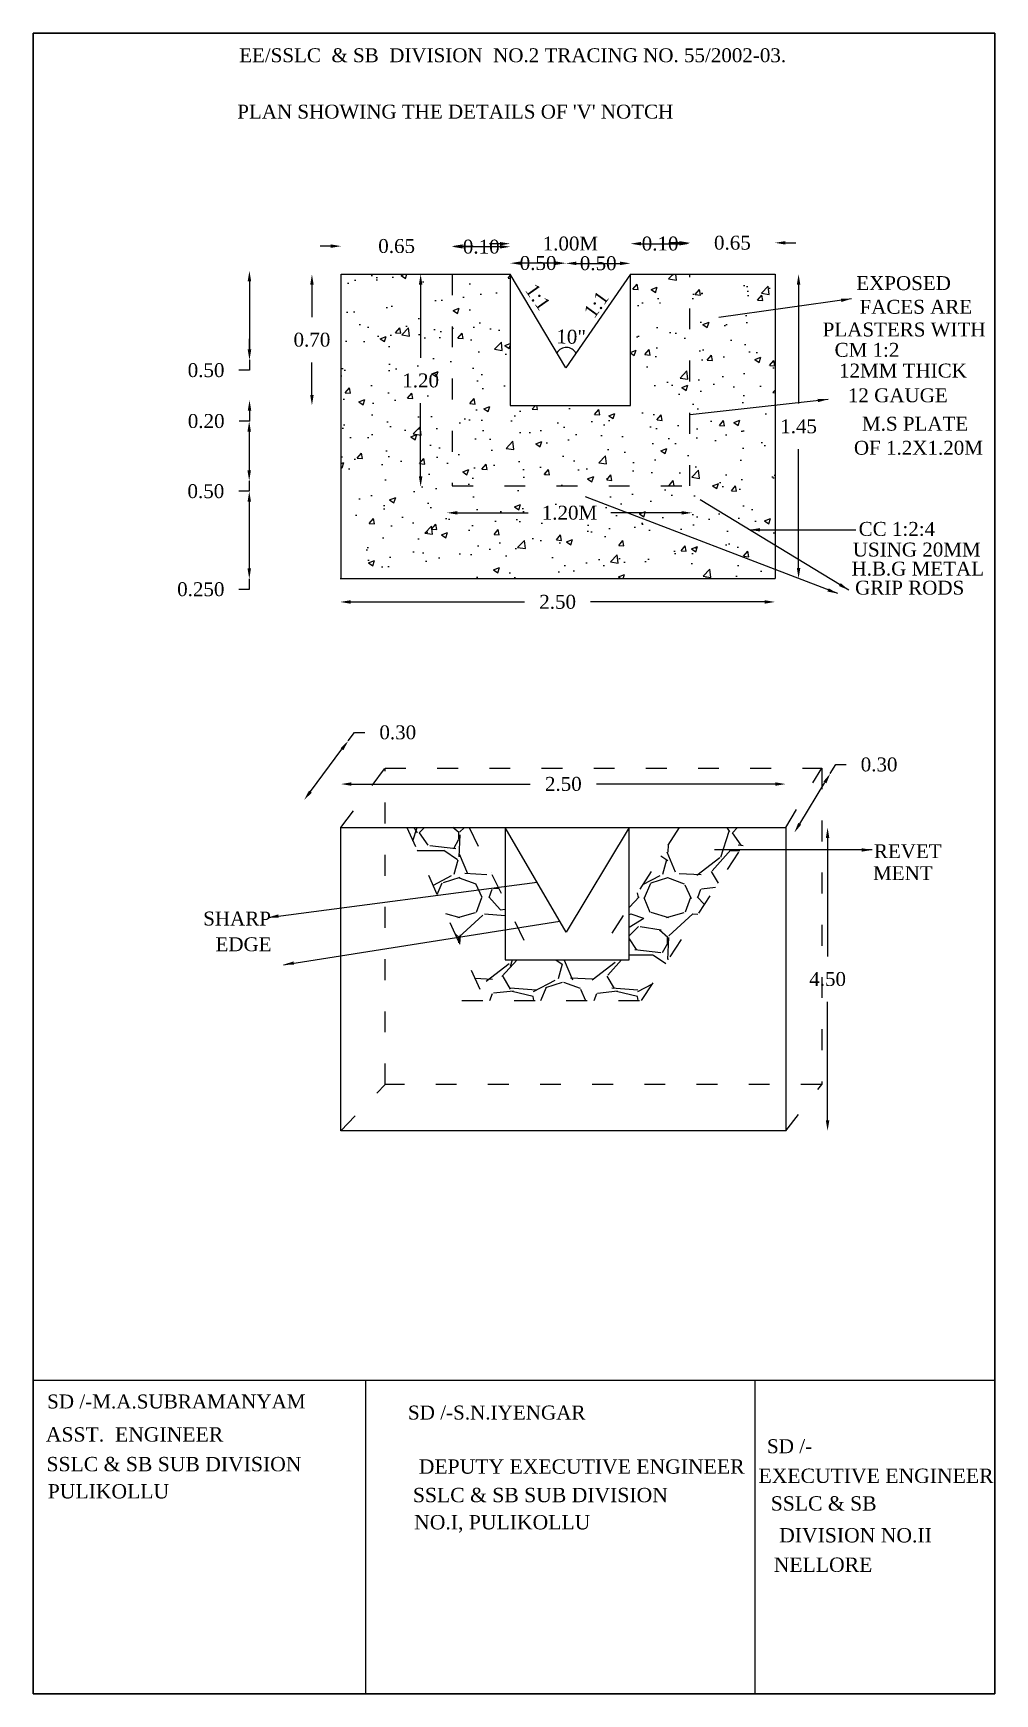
# Model space of a CAD drawing. Header units: millimetres. Extents: x 0.56 to 6.09, y 0.83 to 10.37.
import ezdxf

# ---------------------------------------------------------------- set-up
doc = ezdxf.new("R2010")
doc.units = ezdxf.units.MM
doc.header["$MEASUREMENT"] = 0
doc.linetypes.add('ACAD_ISO03W100', pattern=[30, 12, -18])
for name, color, linetype in [('DIM', 5, 'Continuous'), ('DWG.LINE', 10, 'Continuous'), ('HATCH', 2, 'Continuous'), ('TEXT', 7, 'Continuous')]:
    doc.layers.add(name, color=color, linetype=linetype)
doc.layers.add('DO LINE', color=3, linetype='Continuous', plot=False)
doc.layers.add('TITLE', color=7, linetype='Continuous', lineweight=30)
doc.styles.get("Standard").update_dxf_attribs({"font": 'times.ttf', "height": 0.08})
doc.dimstyles.get("Standard").update_dxf_attribs({"dimtxt": 0.08, "dimasz": 0.06, "dimexe": 0.18, "dimexo": 0.0625, "dimgap": 0.09, "dimtad": 0, "dimtih": 1, "dimtoh": 1, "dimdec": 0, "dimzin": 0, "dimdsep": 46, "dimtxsty": 'Standard', "dimcen": 300, "dimse1": 1, "dimse2": 1, "dimclrd": 5, "dimclre": 5, "dimclrt": 4, "dimadec": 0, "dimazin": 0, "dimtfac": 1, "dimtdec": 0, "dimtofl": 0, "dimtmove": 0, "dimatfit": 3, "dimfxl": 0, "dimtolj": 1, "dimtzin": 0, "dimarcsym": 0})

# ---------------------------------------------------------------- blocks, each defined once
blk = doc.blocks.new('*D2')
at = {"layer": 'Defpoints', "color": 0, "ltscale": 0.001}
for p in [(4.883, 5.8061), (5.1237, 5.8061), (4.883, 4.0622)]:
    blk.add_point(p, dxfattribs=at)
at = {"layer": 'DIM', "color": 5, "lineweight": -2, "ltscale": 0.001}
for p, q in [((5.1237, 5.7461), (5.1237, 5.065)), ((5.1237, 4.1222), (5.1237, 4.8034))]:
    blk.add_line(p, q, dxfattribs=at)
at = {"layer": 'DIM', "color": 5, "ltscale": 0.001}
for points in [[(5.1137, 5.7461), (5.1337, 5.7461), (5.1237, 5.8061)], [(5.1137, 4.1222), (5.1337, 4.1222), (5.1237, 4.0622)]]:
    blk.add_solid(points, dxfattribs=at)
at = {"layer": 'DIM', "color": 4, "ltscale": 0.001, "insert": (5.1237, 4.9342), "char_height": 0.08, "attachment_point": 5}
blk.add_mtext('\\A1;4.50', dxfattribs=at)
blk = doc.blocks.new('*D3')
at = {"layer": 'Defpoints', "color": 0, "ltscale": 0.001}
for p in [(5.0902, 6.1463), (5.1394, 6.1163), (4.883, 5.8061)]:
    blk.add_point(p, dxfattribs=at)
at = {"layer": 'DIM', "color": 5, "lineweight": -2, "ltscale": 0.001}
for p, q in [((5.1394, 6.1163), (5.1707, 6.1675)), ((5.1707, 6.1675), (5.2307, 6.1675)), ((4.9634, 5.8274), (5.1082, 6.0651))]:
    blk.add_line(p, q, dxfattribs=at)
at = {"layer": 'DIM', "color": 5, "ltscale": 0.001}
for points in [[(5.0997, 6.0703), (5.1168, 6.0599), (5.1394, 6.1163)], [(4.9549, 5.8326), (4.972, 5.8222), (4.9322, 5.7761)]]:
    blk.add_solid(points, dxfattribs=at)
at = {"layer": 'DIM', "color": 4, "ltscale": 0.001, "insert": (5.4198, 6.1675), "char_height": 0.08, "attachment_point": 5}
blk.add_mtext('\\A1;0.30', dxfattribs=at)
blk = doc.blocks.new('*D4')
at = {"layer": 'Defpoints', "color": 0, "ltscale": 0.001}
for p in [(2.3252, 6.0557), (2.3252, 5.8061), (4.883, 5.8061)]:
    blk.add_point(p, dxfattribs=at)
at = {"layer": 'DIM', "color": 5, "lineweight": -2, "ltscale": 0.001}
for p, q in [((2.3852, 6.0557), (3.4141, 6.0557)), ((4.823, 6.0557), (3.7941, 6.0557))]:
    blk.add_line(p, q, dxfattribs=at)
at = {"layer": 'DIM', "color": 5, "ltscale": 0.001}
for points in [[(2.3852, 6.0657), (2.3852, 6.0457), (2.3252, 6.0557)], [(4.823, 6.0657), (4.823, 6.0457), (4.883, 6.0557)]]:
    blk.add_solid(points, dxfattribs=at)
at = {"layer": 'DIM', "color": 4, "ltscale": 0.001, "insert": (3.6041, 6.0557), "char_height": 0.08, "attachment_point": 5}
blk.add_mtext('\\A1;2.50', dxfattribs=at)
blk = doc.blocks.new('*D5')
at = {"layer": 'Defpoints', "color": 0, "ltscale": 0.001}
for p in [(2.3671, 6.304), (2.5787, 6.1463), (2.3252, 5.8061)]:
    blk.add_point(p, dxfattribs=at)
at = {"layer": 'DIM', "color": 5, "lineweight": -2, "ltscale": 0.001}
for p, q in [((2.3671, 6.304), (2.403, 6.3521)), ((2.403, 6.3521), (2.463, 6.3521)), ((2.1495, 6.012), (2.3312, 6.2559))]:
    blk.add_line(p, q, dxfattribs=at)
at = {"layer": 'DIM', "color": 5, "ltscale": 0.001}
for points in [[(2.3232, 6.2619), (2.3393, 6.2499), (2.3671, 6.304)], [(2.1414, 6.018), (2.1575, 6.006), (2.1136, 5.9639)]]:
    blk.add_solid(points, dxfattribs=at)
at = {"layer": 'DIM', "color": 4, "ltscale": 0.001, "insert": (2.6521, 6.3521), "char_height": 0.08, "attachment_point": 5}
blk.add_mtext('\\A1;0.30', dxfattribs=at)
blk = doc.blocks.new('*D6')
at = {"layer": 'Defpoints', "color": 0, "ltscale": 0.001}
for p in [(2.3209, 7.237), (4.8215, 7.237), (4.8215, 7.1024)]:
    blk.add_point(p, dxfattribs=at)
at = {"layer": 'DIM', "color": 5, "lineweight": -2, "ltscale": 0.001}
for p, q in [((2.3809, 7.1024), (3.3812, 7.1024)), ((4.7615, 7.1024), (3.7612, 7.1024))]:
    blk.add_line(p, q, dxfattribs=at)
at = {"layer": 'DIM', "color": 5, "ltscale": 0.001}
for points in [[(2.3809, 7.1124), (2.3809, 7.0924), (2.3209, 7.1024)], [(4.7615, 7.1124), (4.7615, 7.0924), (4.8215, 7.1024)]]:
    blk.add_solid(points, dxfattribs=at)
at = {"layer": 'DIM', "color": 4, "ltscale": 0.001, "insert": (3.5712, 7.1024), "char_height": 0.08, "attachment_point": 5}
blk.add_mtext('\\A1;2.50', dxfattribs=at)
blk = doc.blocks.new('*D7')
at = {"layer": 'Defpoints', "color": 0, "ltscale": 0.001}
for p in [(4.8215, 8.9863), (4.9569, 8.9863), (4.8215, 7.237)]:
    blk.add_point(p, dxfattribs=at)
at = {"layer": 'DIM', "color": 5, "lineweight": -2, "ltscale": 0.001}
for p, q in [((4.9569, 8.9263), (4.9569, 8.2424)), ((4.9569, 7.297), (4.9569, 7.9808))]:
    blk.add_line(p, q, dxfattribs=at)
at = {"layer": 'DIM', "color": 5, "ltscale": 0.001}
for points in [[(4.9469, 8.9263), (4.9669, 8.9263), (4.9569, 8.9863)], [(4.9469, 7.297), (4.9669, 7.297), (4.9569, 7.237)]]:
    blk.add_solid(points, dxfattribs=at)
at = {"layer": 'DIM', "color": 4, "ltscale": 0.001, "insert": (4.9569, 8.1116), "char_height": 0.08, "attachment_point": 5}
blk.add_mtext('\\A1;1.45', dxfattribs=at)
blk = doc.blocks.new('*D8')
at = {"layer": 'Defpoints', "color": 0, "ltscale": 0.001}
for p in [(4.8215, 9.1668), (4.3309, 8.9863), (4.8215, 8.9863)]:
    blk.add_point(p, dxfattribs=at)
at = {"layer": 'DIM', "color": 5, "lineweight": -2, "ltscale": 0.001}
for p, q in [((4.2709, 9.1668), (4.2109, 9.1668)), ((4.8815, 9.1668), (4.9415, 9.1668))]:
    blk.add_line(p, q, dxfattribs=at)
at = {"layer": 'DIM', "color": 5, "ltscale": 0.001}
for points in [[(4.2709, 9.1768), (4.2709, 9.1568), (4.3309, 9.1668)], [(4.8815, 9.1768), (4.8815, 9.1568), (4.8215, 9.1668)]]:
    blk.add_solid(points, dxfattribs=at)
at = {"layer": 'DIM', "color": 4, "ltscale": 0.001, "insert": (4.5762, 9.1668), "char_height": 0.08, "attachment_point": 5}
blk.add_mtext('\\A1;0.65', dxfattribs=at)
blk = doc.blocks.new('*D9')
at = {"layer": 'Defpoints', "color": 0, "ltscale": 0.001}
for p in [(4.3309, 9.1619), (3.9902, 8.9863), (4.3309, 8.9863)]:
    blk.add_point(p, dxfattribs=at)
at = {"layer": 'DIM', "color": 5, "lineweight": -2, "ltscale": 0.001}
blk.add_line((4.0502, 9.1619), (4.2709, 9.1619), dxfattribs=at)
at = {"layer": 'DIM', "color": 5, "ltscale": 0.001}
for points in [[(4.0502, 9.1719), (4.0502, 9.1519), (3.9902, 9.1619)], [(4.2709, 9.1719), (4.2709, 9.1519), (4.3309, 9.1619)]]:
    blk.add_solid(points, dxfattribs=at)
at = {"layer": 'DIM', "color": 4, "ltscale": 0.001, "insert": (4.1605, 9.1619), "char_height": 0.08, "attachment_point": 5}
blk.add_mtext('\\A1;0.10', dxfattribs=at)
blk = doc.blocks.new('*D10')
at = {"layer": 'Defpoints', "color": 0, "ltscale": 0.001}
for p in [(3.299, 9.1619), (3.299, 8.9863), (3.9902, 8.9863)]:
    blk.add_point(p, dxfattribs=at)
at = {"layer": 'DIM', "color": 5, "lineweight": -2, "ltscale": 0.001}
for p, q in [((3.239, 9.1619), (3.179, 9.1619)), ((4.0502, 9.1619), (4.1102, 9.1619))]:
    blk.add_line(p, q, dxfattribs=at)
at = {"layer": 'DIM', "color": 5, "ltscale": 0.001}
for points in [[(3.239, 9.1719), (3.239, 9.1519), (3.299, 9.1619)], [(4.0502, 9.1719), (4.0502, 9.1519), (3.9902, 9.1619)]]:
    blk.add_solid(points, dxfattribs=at)
at = {"layer": 'DIM', "color": 4, "ltscale": 0.001, "insert": (3.6446, 9.1619), "char_height": 0.08, "attachment_point": 5}
blk.add_mtext('\\A1;1.00M', dxfattribs=at)
blk = doc.blocks.new('*D11')
at = {"layer": 'Defpoints', "color": 0, "ltscale": 0.001}
for p in [(3.9902, 9.0488), (3.6189, 8.4484), (3.9902, 8.4484)]:
    blk.add_point(p, dxfattribs=at)
at = {"layer": 'DIM', "color": 5, "lineweight": -2, "ltscale": 0.001}
blk.add_line((3.6789, 9.0488), (3.9302, 9.0488), dxfattribs=at)
at = {"layer": 'DIM', "color": 5, "ltscale": 0.001}
for points in [[(3.6789, 9.0588), (3.6789, 9.0388), (3.6189, 9.0488)], [(3.9302, 9.0588), (3.9302, 9.0388), (3.9902, 9.0488)]]:
    blk.add_solid(points, dxfattribs=at)
at = {"layer": 'DIM', "color": 4, "ltscale": 0.001, "insert": (3.8046, 9.0488), "char_height": 0.08, "attachment_point": 5}
blk.add_mtext('\\A1;0.50', dxfattribs=at)
blk = doc.blocks.new('*D12')
at = {"layer": 'Defpoints', "color": 0, "ltscale": 0.001}
for p in [(3.299, 9.05), (3.299, 8.4484), (3.6189, 8.4484)]:
    blk.add_point(p, dxfattribs=at)
at = {"layer": 'DIM', "color": 5, "lineweight": -2, "ltscale": 0.001}
blk.add_line((3.5589, 9.05), (3.359, 9.05), dxfattribs=at)
at = {"layer": 'DIM', "color": 5, "ltscale": 0.001}
for points in [[(3.359, 9.06), (3.359, 9.04), (3.299, 9.05)], [(3.5589, 9.06), (3.5589, 9.04), (3.6189, 9.05)]]:
    blk.add_solid(points, dxfattribs=at)
at = {"layer": 'DIM', "color": 4, "ltscale": 0.001, "insert": (3.459, 9.05), "char_height": 0.08, "attachment_point": 5}
blk.add_mtext('\\A1;0.50', dxfattribs=at)
blk = doc.blocks.new('*D13')
at = {"layer": 'Defpoints', "color": 0, "ltscale": 0.001}
for p in [(2.9649, 9.1442), (2.9649, 8.9863), (3.299, 8.9863)]:
    blk.add_point(p, dxfattribs=at)
at = {"layer": 'DIM', "color": 5, "lineweight": -2, "ltscale": 0.001}
blk.add_line((3.239, 9.1442), (3.0249, 9.1442), dxfattribs=at)
at = {"layer": 'DIM', "color": 5, "ltscale": 0.001}
for points in [[(3.0249, 9.1542), (3.0249, 9.1342), (2.9649, 9.1442)], [(3.239, 9.1542), (3.239, 9.1342), (3.299, 9.1442)]]:
    blk.add_solid(points, dxfattribs=at)
at = {"layer": 'DIM', "color": 4, "ltscale": 0.001, "insert": (3.132, 9.1442), "char_height": 0.08, "attachment_point": 5}
blk.add_mtext('\\A1;0.10', dxfattribs=at)
blk = doc.blocks.new('*D14')
at = {"layer": 'Defpoints', "color": 0, "ltscale": 0.001}
for p in [(2.3261, 9.1478), (2.3261, 8.9863), (2.9649, 8.9863)]:
    blk.add_point(p, dxfattribs=at)
at = {"layer": 'DIM', "color": 5, "lineweight": -2, "ltscale": 0.001}
for p, q in [((2.2661, 9.1478), (2.2061, 9.1478)), ((3.0249, 9.1478), (3.0849, 9.1478))]:
    blk.add_line(p, q, dxfattribs=at)
at = {"layer": 'DIM', "color": 5, "ltscale": 0.001}
for points in [[(2.2661, 9.1578), (2.2661, 9.1378), (2.3261, 9.1478)], [(3.0249, 9.1578), (3.0249, 9.1378), (2.9649, 9.1478)]]:
    blk.add_solid(points, dxfattribs=at)
at = {"layer": 'DIM', "color": 4, "ltscale": 0.001, "insert": (2.6455, 9.1478), "char_height": 0.08, "attachment_point": 5}
blk.add_mtext('\\A1;0.65', dxfattribs=at)
blk = doc.blocks.new('*D15')
at = {"layer": 'Defpoints', "color": 0, "ltscale": 0.001}
for p in [(2.1584, 8.9863), (3.299, 8.9863), (3.299, 8.2323)]:
    blk.add_point(p, dxfattribs=at)
at = {"layer": 'DIM', "color": 5, "lineweight": -2, "ltscale": 0.001}
for p, q in [((2.1584, 8.9263), (2.1584, 8.7401)), ((2.1584, 8.2923), (2.1584, 8.4785))]:
    blk.add_line(p, q, dxfattribs=at)
at = {"layer": 'DIM', "color": 5, "ltscale": 0.001}
for points in [[(2.1484, 8.9263), (2.1684, 8.9263), (2.1584, 8.9863)], [(2.1484, 8.2923), (2.1684, 8.2923), (2.1584, 8.2323)]]:
    blk.add_solid(points, dxfattribs=at)
at = {"layer": 'DIM', "color": 4, "ltscale": 0.001, "insert": (2.1584, 8.6093), "char_height": 0.08, "attachment_point": 5}
blk.add_mtext('\\A1;0.70', dxfattribs=at)
blk = doc.blocks.new('*D16')
at = {"layer": 'Defpoints', "color": 0, "ltscale": 0.001}
for p in [(1.7972, 9.0058), (1.7972, 8.4942), (1.7988, 8.4942)]:
    blk.add_point(p, dxfattribs=at)
at = {"layer": 'DIM', "color": 5, "lineweight": -2, "ltscale": 0.001}
for p, q in [((1.7988, 8.9458), (1.7988, 8.5542)), ((1.7988, 8.4342), (1.7388, 8.4342)), ((1.7988, 8.4942), (1.7988, 8.4342))]:
    blk.add_line(p, q, dxfattribs=at)
at = {"layer": 'DIM', "color": 5, "ltscale": 0.001}
for points in [[(1.7888, 8.9458), (1.8088, 8.9458), (1.7988, 9.0058)], [(1.7888, 8.5542), (1.8088, 8.5542), (1.7988, 8.4942)]]:
    blk.add_solid(points, dxfattribs=at)
at = {"layer": 'DIM', "color": 4, "ltscale": 0.001, "insert": (1.5497, 8.4342), "char_height": 0.08, "attachment_point": 5}
blk.add_mtext('\\A1;0.50', dxfattribs=at)
blk = doc.blocks.new('*D17')
at = {"layer": 'Defpoints', "color": 0, "ltscale": 0.001}
for p in [(1.7988, 8.4942), (1.7988, 8.2617), (1.7995, 8.2617)]:
    blk.add_point(p, dxfattribs=at)
at = {"layer": 'DIM', "color": 5, "lineweight": -2, "ltscale": 0.001}
for p, q in [((1.7995, 8.5542), (1.7995, 8.6142)), ((1.7995, 8.1417), (1.7395, 8.1417)), ((1.7995, 8.2017), (1.7995, 8.1417))]:
    blk.add_line(p, q, dxfattribs=at)
at = {"layer": 'DIM', "color": 5, "ltscale": 0.001}
for points in [[(1.7895, 8.5542), (1.8095, 8.5542), (1.7995, 8.4942)], [(1.7895, 8.2017), (1.8095, 8.2017), (1.7995, 8.2617)]]:
    blk.add_solid(points, dxfattribs=at)
at = {"layer": 'DIM', "color": 4, "ltscale": 0.001, "insert": (1.5503, 8.1417), "char_height": 0.08, "attachment_point": 5}
blk.add_mtext('\\A1;0.20', dxfattribs=at)
blk = doc.blocks.new('*D18')
at = {"layer": 'Defpoints', "color": 0, "ltscale": 0.001}
for p in [(1.7995, 8.1417), (1.7976, 7.7985), (1.7995, 7.7985)]:
    blk.add_point(p, dxfattribs=at)
at = {"layer": 'DIM', "color": 5, "lineweight": -2, "ltscale": 0.001}
for p, q in [((1.7976, 8.0817), (1.7976, 7.8585)), ((1.7976, 7.7385), (1.7376, 7.7385)), ((1.7976, 7.7985), (1.7976, 7.7385))]:
    blk.add_line(p, q, dxfattribs=at)
at = {"layer": 'DIM', "color": 5, "ltscale": 0.001}
for points in [[(1.7876, 8.0817), (1.8076, 8.0817), (1.7976, 8.1417)], [(1.7876, 7.8585), (1.8076, 7.8585), (1.7976, 7.7985)]]:
    blk.add_solid(points, dxfattribs=at)
at = {"layer": 'DIM', "color": 4, "ltscale": 0.001, "insert": (1.5484, 7.7385), "char_height": 0.08, "attachment_point": 5}
blk.add_mtext('\\A1;0.50', dxfattribs=at)
blk = doc.blocks.new('*D19')
at = {"layer": 'Defpoints', "color": 0, "ltscale": 0.001}
for p in [(1.7976, 7.7385), (1.7976, 7.2348), (1.798, 7.2348)]:
    blk.add_point(p, dxfattribs=at)
at = {"layer": 'DIM', "color": 5, "lineweight": -2, "ltscale": 0.001}
for p, q in [((1.798, 7.6785), (1.798, 7.2948)), ((1.798, 7.1748), (1.738, 7.1748)), ((1.798, 7.2348), (1.798, 7.1748))]:
    blk.add_line(p, q, dxfattribs=at)
at = {"layer": 'DIM', "color": 5, "ltscale": 0.001}
for points in [[(1.788, 7.6785), (1.808, 7.6785), (1.798, 7.7385)], [(1.788, 7.2948), (1.808, 7.2948), (1.798, 7.2348)]]:
    blk.add_solid(points, dxfattribs=at)
at = {"layer": 'DIM', "color": 4, "ltscale": 0.001, "insert": (1.5194, 7.1748), "char_height": 0.08, "attachment_point": 5}
blk.add_mtext('\\A1;0.250', dxfattribs=at)
blk = doc.blocks.new('*D20')
at = {"layer": 'Defpoints', "color": 0, "ltscale": 0.001}
for p in [(2.9344, 7.6282), (4.3441, 7.6282), (4.3441, 7.6147)]:
    blk.add_point(p, dxfattribs=at)
at = {"layer": 'DIM', "color": 5, "lineweight": -2, "ltscale": 0.001}
for p, q in [((2.9944, 7.6147), (3.4016, 7.6147)), ((4.2841, 7.6147), (3.877, 7.6147))]:
    blk.add_line(p, q, dxfattribs=at)
at = {"layer": 'DIM', "color": 5, "ltscale": 0.001}
for points in [[(2.9944, 7.6247), (2.9944, 7.6047), (2.9344, 7.6147)], [(4.2841, 7.6247), (4.2841, 7.6047), (4.3441, 7.6147)]]:
    blk.add_solid(points, dxfattribs=at)
at = {"layer": 'DIM', "color": 4, "ltscale": 0.001, "insert": (3.6393, 7.6147), "char_height": 0.08, "attachment_point": 5}
blk.add_mtext('\\A1;1.20M', dxfattribs=at)
blk = doc.blocks.new('*D21')
at = {"layer": 'Defpoints', "color": 0, "ltscale": 0.001}
for p in [(2.7788, 8.9863), (2.7788, 7.7637), (2.7835, 7.7637)]:
    blk.add_point(p, dxfattribs=at)
at = {"layer": 'DIM', "color": 5, "lineweight": -2, "ltscale": 0.001}
for p, q in [((2.7835, 8.9263), (2.7835, 8.5058)), ((2.7835, 7.8237), (2.7835, 8.2442))]:
    blk.add_line(p, q, dxfattribs=at)
at = {"layer": 'DIM', "color": 5, "ltscale": 0.001}
for points in [[(2.7735, 8.9263), (2.7935, 8.9263), (2.7835, 8.9863)], [(2.7735, 7.8237), (2.7935, 7.8237), (2.7835, 7.7637)]]:
    blk.add_solid(points, dxfattribs=at)
at = {"layer": 'DIM', "color": 4, "ltscale": 0.001, "insert": (2.7835, 8.375), "char_height": 0.08, "attachment_point": 5}
blk.add_mtext('\\A1;1.20', dxfattribs=at)

msp = doc.modelspace()

# ---------------------------------------------------------------- hatches: boundary and pattern name
at = {"layer": 'HATCH'}
h = msp.add_hatch(dxfattribs=at)
h.set_pattern_fill('AR-CONC', color=2, scale=0.05, style=0)
h.paths.add_polyline_path([(4.8215, 8.9863), (4.3309, 8.9863), (4.3309, 7.7696), (2.9649, 7.7696), (2.9649, 8.9863), (2.3261, 8.9863), (2.3261, 7.237), (4.8215, 7.237)])
h.paths.add_polyline_path([(4.3309, 8.9863), (3.9902, 8.9863), (3.9902, 8.2323), (3.299, 8.2323), (3.299, 8.9863), (2.9649, 8.9863), (2.9649, 7.7696), (4.3309, 7.7696)], flags=17)
at = {"layer": 'HATCH', "linetype": 'ACAD_ISO03W100', "ltscale": 0.001}
h = msp.add_hatch(dxfattribs=at)
h.set_pattern_fill('GRAVEL', color=2, scale=0.6, style=0)
h.set_pattern_definition([(228.0128, (0.432, 0.6), (-4.79999894, -5.4000008), [0.080722, -7.991453]), (184.9697, (0.378, 0.54), (7.20000063, 0.59999478), [0.13852, -13.713555]), (132.5104, (0.24, 0.528), (5.99999443, -6.6000052), [0.097673, -9.66962]), (267.2737, (0.006, 0.378), (0.59999761, 12.00000018), [0.126143, -12.488135]), (292.8337, (0, 0.252), (-3.00000594, 7.19999785), [0.123693, -12.245624]), (357.2737, (0.048, 0.138), (-12.00000018, 0.59999761), [0.126143, -12.488135]), (37.6942, (0.174, 0.132), (-7.80000441, -5.99999424), [0.166817, -16.51491]), (72.2553, (0.306, 0.234), (4.20000646, 13.19999774), [0.157493, -15.591793]), (121.4296, (0.354, 0.384), (-4.80000494, 7.79999702), [0.12657, -12.530444]), (175.2364, (0.288, 0.492), (6.60000057, -0.59999492), [0.1445, -7.080458]), (222.3974, (0.144, 0.504), (-7.20000441, -6.59999525), [0.186869, -18.500025]), (138.8141, (0.6, 0.372), (-4.20000177, 3.5999984), [0.06378, -6.314306]), (171.4692, (0.552, 0.414), (7.79999897, -1.20000475), [0.121342, -12.012907]), (225, (0.432, 0.432), (-7e-17, -0.6), [0.084853, -0.763675]), (203.1986, (0.39, 0.504), (2.9999998, 1.2000008), [0.045695, -4.52377]), (291.8014, (0.348, 0.486), (-0.6, 1.8000002), [0.064622, -3.166477]), (30.9638, (0.372, 0.426), (1.7999988, 1.2000015), [0.104957, -3.393614]), (161.565, (0.462, 0.48), (1.2, -0.599999), [0.075895, -1.821472]), (16.3895, (0, 0.486), (6.00000132, 1.79999563), [0.10632, -10.525707]), (70.3462, (0.102, 0.516), (-2.39999715, -6.60000128), [0.089197, -8.830445]), (293.1986, (0.462, 0.6), (-1.2000008, 2.9999998), [0.09139, -4.478075]), (343.6105, (0.498, 0.516), (-6.00000132, 1.79999563), [0.10632, -10.525707]), (339.444, (0, 0.114), (-3.0000011, 1.1999976), [0.102528, -5.023874]), (294.7751, (0.096, 0.078), (-2.99999531, 6.60000205), [0.085907, -8.504786]), (66.8014, (0.468, 0), (1.2000008, 2.9999998), [0.09139, -4.478075]), (17.354, (0.504, 0.084), (-7.80000121, -2.3999967), [0.100579, -9.957254]), (69.444, (0.174, 0), (-1.1999976, -3.0000011), [0.051264, -5.075138]), (101.3099, (0.432, 0), (-0.5999986, 2.4000005), [0.030594, -3.028817]), (165.9638, (0.426, 0.03), (1.8000003, -0.5999988), [0.123693, -2.35017]), (186.009, (0.306, 0.06), (5.99999985, 0.59999959), [0.11463, -11.348354]), (303.69, (0.372, 0.372), (-0.6000008, 1.1999997), [0.086533, -2.076797]), (353.1572, (0.42, 0.3), (10.19999962, -1.2000048), [0.151076, -14.956538]), (60.9454, (0.57, 0.282), (-2.4, -4.20000023), [0.061774, -6.115604]), (90, (0.6, 0.336), (-0.6, 0.6), [0.036, -0.564]), (120.2564, (0.294, 0.078), (2.39999693, -4.20000147), [0.083354, -8.252112]), (48.0128, (0.252, 0.15), (4.79999894, 5.4000008), [0.161443, -7.910731]), (0, (0.36, 0.27), (0.6, 0.6), [0.156, -0.444]), (325.3048, (0.516, 0.27), (-5.99999656, 4.20000517), [0.094868, -9.391964]), (254.0546, (0.594, 0.216), (-0.5999999, -2.4000001), [0.08736, -4.280705]), (207.646, (0.57, 0.132), (-11.39999748, -6.00000463), [0.142239, -14.081684]), (175.4261, (0.444, 0.066), (-7.800000335, 0.59999688), [0.15048, -14.897444])])
h.paths.add_polyline_path([(3.2698, 5.3799), (3.0627, 5.8061), (2.7045, 5.8061), (3.1534, 4.8117), (4.054, 4.8117), (4.7066, 5.8061), (4.2693, 5.8061), (3.9824, 5.354), (3.9824, 5.0455), (3.2698, 5.0455)])

# ---------------------------------------------------------------- linework, layer by layer
at = {"layer": 'DO LINE', "linetype": 'ACAD_ISO03W100', "ltscale": 0.01}
for points in [[(2.9649, 8.9863), (2.9649, 7.7696), (4.3309, 7.7696), (4.3309, 8.9863)], [(2.3252, 5.8061), (2.5787, 6.1463)], [(4.883, 5.8061), (5.0902, 6.1463)], [(2.7045, 5.8061), (3.1534, 4.8117)], [(3.0627, 5.8061), (3.4322, 5.0455)], [(4.2693, 5.8061), (3.7866, 5.0455)], [(4.054, 4.8117), (4.7066, 5.8061)], [(3.0212, 4.8117), (4.141, 4.8117)], [(2.3252, 4.0622), (2.5787, 4.3289)], [(4.883, 4.0622), (5.0902, 4.3289)]]:
    msp.add_lwpolyline(points, dxfattribs=at)
msp.add_lwpolyline([(2.5787, 6.1463), (5.0902, 6.1463), (5.0902, 4.3289), (2.5787, 4.3289)], close=True, dxfattribs=at)
at = {"layer": 'DWG.LINE', "ltscale": 0.2}
for p, q in [((2.3261, 8.9863), (3.299, 8.9863)), ((2.3261, 7.237), (2.3261, 8.9863)), ((3.9902, 8.9863), (4.8215, 8.9863)), ((4.8215, 8.9863), (4.8215, 7.237))]:
    msp.add_line(p, q, dxfattribs=at)
at = {"layer": 'DWG.LINE', "color": 1}
for p, q in [((2.3252, 5.8061), (4.883, 5.8061)), ((2.3252, 4.0622), (2.3252, 5.8061)), ((4.883, 5.8061), (4.883, 4.0622)), ((4.883, 4.0622), (2.3252, 4.0622))]:
    msp.add_line(p, q, dxfattribs=at)
at = {"layer": 'DWG.LINE', "ltscale": 0.2}
for points in [[(3.299, 8.9863), (3.299, 8.2323), (3.9902, 8.2323), (3.9902, 8.9863), (3.6189, 8.4484), (3.299, 8.9863)], [(2.3209, 7.237), (4.8215, 7.237)]]:
    msp.add_lwpolyline(points, dxfattribs=at)
at = {"layer": 'DWG.LINE', "color": 1}
msp.add_lwpolyline([(3.2698, 5.8061), (3.2698, 5.0455), (3.9824, 5.0455), (3.9824, 5.8061), (3.6204, 5.2036), (3.2698, 5.8061)], dxfattribs=at)
at = {"layer": 'TEXT', "ltscale": 0.001}
for points in [[(0.5555, 2.6293), (6.0852, 2.6293)], [(2.466, 2.6293), (2.466, 0.826)], [(4.7049, 2.6293), (4.7049, 0.826)]]:
    msp.add_lwpolyline(points, dxfattribs=at)
msp.add_arc((3.6215, 8.5037), 0.0622, 27.26393, 150.06612, dxfattribs=at)
at = {"layer": 'TITLE', "ltscale": 0.2}
msp.add_lwpolyline([(0.5555, 10.3718), (6.0852, 10.3718), (6.0852, 0.826), (0.5555, 0.826)], close=True, dxfattribs=at)

# ---------------------------------------------------------------- texts
at = {"layer": 'TEXT'}
for s, p in [('EE/SSLC  & SB  DIVISION  NO.2 TRACING NO. 55/2002-03.', (1.7401, 10.2052)), ("PLAN SHOWING THE DETAILS OF 'V' NOTCH", (1.729, 9.8811)), ('EXPOSED', (5.2887, 8.8953)), ('FACES ARE', (5.3072, 8.7591)), ('PLASTERS WITH', (5.0956, 8.6286)), ('CM 1:2', (5.1638, 8.5117)), ('12MM THICK', (5.1894, 8.3926)), ('12 GAUGE', (5.2405, 8.2504)), ('M.S PLATE', (5.3215, 8.0871)), ('OF 1.2X1.20M', (5.2751, 7.9488)), ('CC 1:2:4', (5.3022, 7.4824)), ('USING 20MM', (5.2687, 7.3636)), ('H.B.G METAL', (5.2613, 7.2541)), ('GRIP RODS', (5.2817, 7.1446)), ('REVET', (5.3899, 5.6296)), ('MENT', (5.3854, 5.5035)), ('SHARP', (1.5331, 5.2425)), ('EDGE', (1.604, 5.0947))]:
    msp.add_text(s, height=0.08, dxfattribs=at).set_placement(p)
for s, rotation, p in [('1:1', 305.16586, (3.3808, 8.8958)), ('1:1', 54.11111, (3.78, 8.7266)), ('10"', 358.64055, (3.5627, 8.589))]:
    msp.add_text(s, height=0.08, rotation=rotation, dxfattribs=at).set_placement(p)
at = {"layer": 'TITLE', "lineweight": 30}
for s, height, p in [('SD /-M.A.SUBRAMANYAM', 0.080314, (0.6354, 2.4662)), ('SD /-S.N.IYENGAR', 0.080314, (2.7105, 2.4025)), ('ASST.  ENGINEER', 0.082392, (0.6284, 2.2759)), ('SD /-', 0.08031, (4.7752, 2.2091)), ('SSLC & SB SUB DIVISION', 0.082392, (0.632, 2.1053)), ('DEPUTY EXECUTIVE ENGINEER', 0.082392, (2.7728, 2.0912)), ('EXECUTIVE ENGINEER', 0.082392, (4.7264, 2.0381)), ('PULIKOLLU', 0.08239, (0.6391, 1.9489)), ('SSLC & SB SUB DIVISION', 0.082392, (2.7391, 1.9275)), ('SSLC & SB ', 0.08239, (4.7968, 1.8792)), ('NO.I, PULIKOLLU', 0.082392, (2.7462, 1.7711)), (' DIVISION NO.II', 0.082392, (4.8141, 1.6961)), ('NELLORE', 0.08239, (4.8141, 1.5269))]:
    msp.add_text(s, height=height, dxfattribs=at).set_placement(p)

# ---------------------------------------------------------------- dimensions: what is measured, and where the dimension line sits
at = {"layer": 'DIM', "ltscale": 0.001}
for p1, p2, distance, text, picture, middle in [((2.9649, 8.9863), (2.3261, 8.9863), -0.1615, '0.65', '*D14', (2.6455, 9.1478)), ((3.9902, 8.9863), (3.299, 8.9863), -0.1756, '1.00M', '*D10', (3.6446, 9.1619)), ((4.3309, 8.9863), (4.8215, 8.9863), 0.1805, '0.65', '*D8', (4.5762, 9.1668)), ((1.7972, 9.0058), (1.7972, 8.4942), 0.0016, '0.50', '*D16', (1.5497, 8.4342)), ((3.299, 8.2323), (3.299, 8.9863), 1.1406, '0.70', '*D15', (2.1584, 8.6093)), ((2.7788, 8.9863), (2.7788, 7.7637), 0.0047, '1.20', '*D21', (2.7835, 8.375)), ((4.8215, 7.237), (4.8215, 8.9863), -0.1355, '1.45', '*D7', (4.9569, 8.1116)), ((1.7988, 8.4942), (1.7988, 8.2617), 0.0006, '0.20', '*D17', (1.5503, 8.1417)), ((1.7995, 8.1417), (1.7995, 7.7985), -0.0019, '0.50', '*D18', (1.5484, 7.7385)), ((1.7976, 7.7385), (1.7976, 7.2348), 0.0005, '0.250', '*D19', (1.5194, 7.1748)), ((2.9344, 7.6282), (4.3441, 7.6282), -0.0135, '1.20M', '*D20', (3.6393, 7.6147)), ((2.3209, 7.237), (4.8215, 7.237), -0.1346, '2.50', '*D6', (3.5712, 7.1024)), ((2.3252, 5.8061), (2.5787, 6.1463), 0.264, '0.30', '*D5', (2.6521, 6.3521)), ((4.883, 5.8061), (5.0902, 6.1463), -0.0577, '0.30', '*D3', (5.4198, 6.1675)), ((4.883, 5.8061), (2.3252, 5.8061), -0.2496, '2.50', '*D4', (3.6041, 6.0557)), ((4.883, 4.0622), (4.883, 5.8061), -0.2407, '4.50', '*D2', (5.1237, 4.9342))]:
    dim = msp.add_aligned_dim(p1=p1, p2=p2, distance=distance, text=text, dimstyle='Standard', dxfattribs=at)
    dim.commit()
    dim.dimension.update_dxf_attribs({"geometry": picture, "text_midpoint": middle})
for base, p1, p2, angle, text, picture, middle in [((2.9649, 9.1442), (3.299, 8.9863), (2.9649, 8.9863), 180, '0.10', '*D13', (3.132, 9.1442)), ((4.3309, 9.1619), (3.9902, 8.9863), (4.3309, 8.9863), 0, '0.10', '*D9', (4.1605, 9.1619)), ((3.299, 9.05), (3.6189, 8.4484), (3.299, 8.4484), 180, '0.50', '*D12', (3.459, 9.05)), ((3.9902, 9.0488), (3.6189, 8.4484), (3.9902, 8.4484), 0, '0.50', '*D11', (3.8046, 9.0488))]:
    dim = msp.add_linear_dim(base=base, p1=p1, p2=p2, angle=angle, text=text, dimstyle='Standard', dxfattribs=at)
    dim.commit()
    dim.dimension.update_dxf_attribs({"geometry": picture, "text_midpoint": middle, "dimtype": 161})

# ---------------------------------------------------------------- leaders
for points in [[(5.2614, 8.8451), (4.498, 8.7373)], [(5.1266, 8.2671), (4.3339, 8.1783)], [(5.1826, 7.1502), (3.7313, 7.7061)], [(5.2451, 7.1711), (4.3915, 7.6903)], [(4.6759, 7.5173), (5.2852, 7.5173)], [(5.38, 5.6768), (4.4736, 5.6768)], [(1.9068, 5.289), (3.4529, 5.4915)], [(1.9947, 5.0171), (3.5835, 5.267)]]:
    msp.add_leader(points, dimstyle='Standard', override={"dimgap": 0.09, "dimtad": 0}, dxfattribs=at)

doc.saveas('drawing.dxf')
